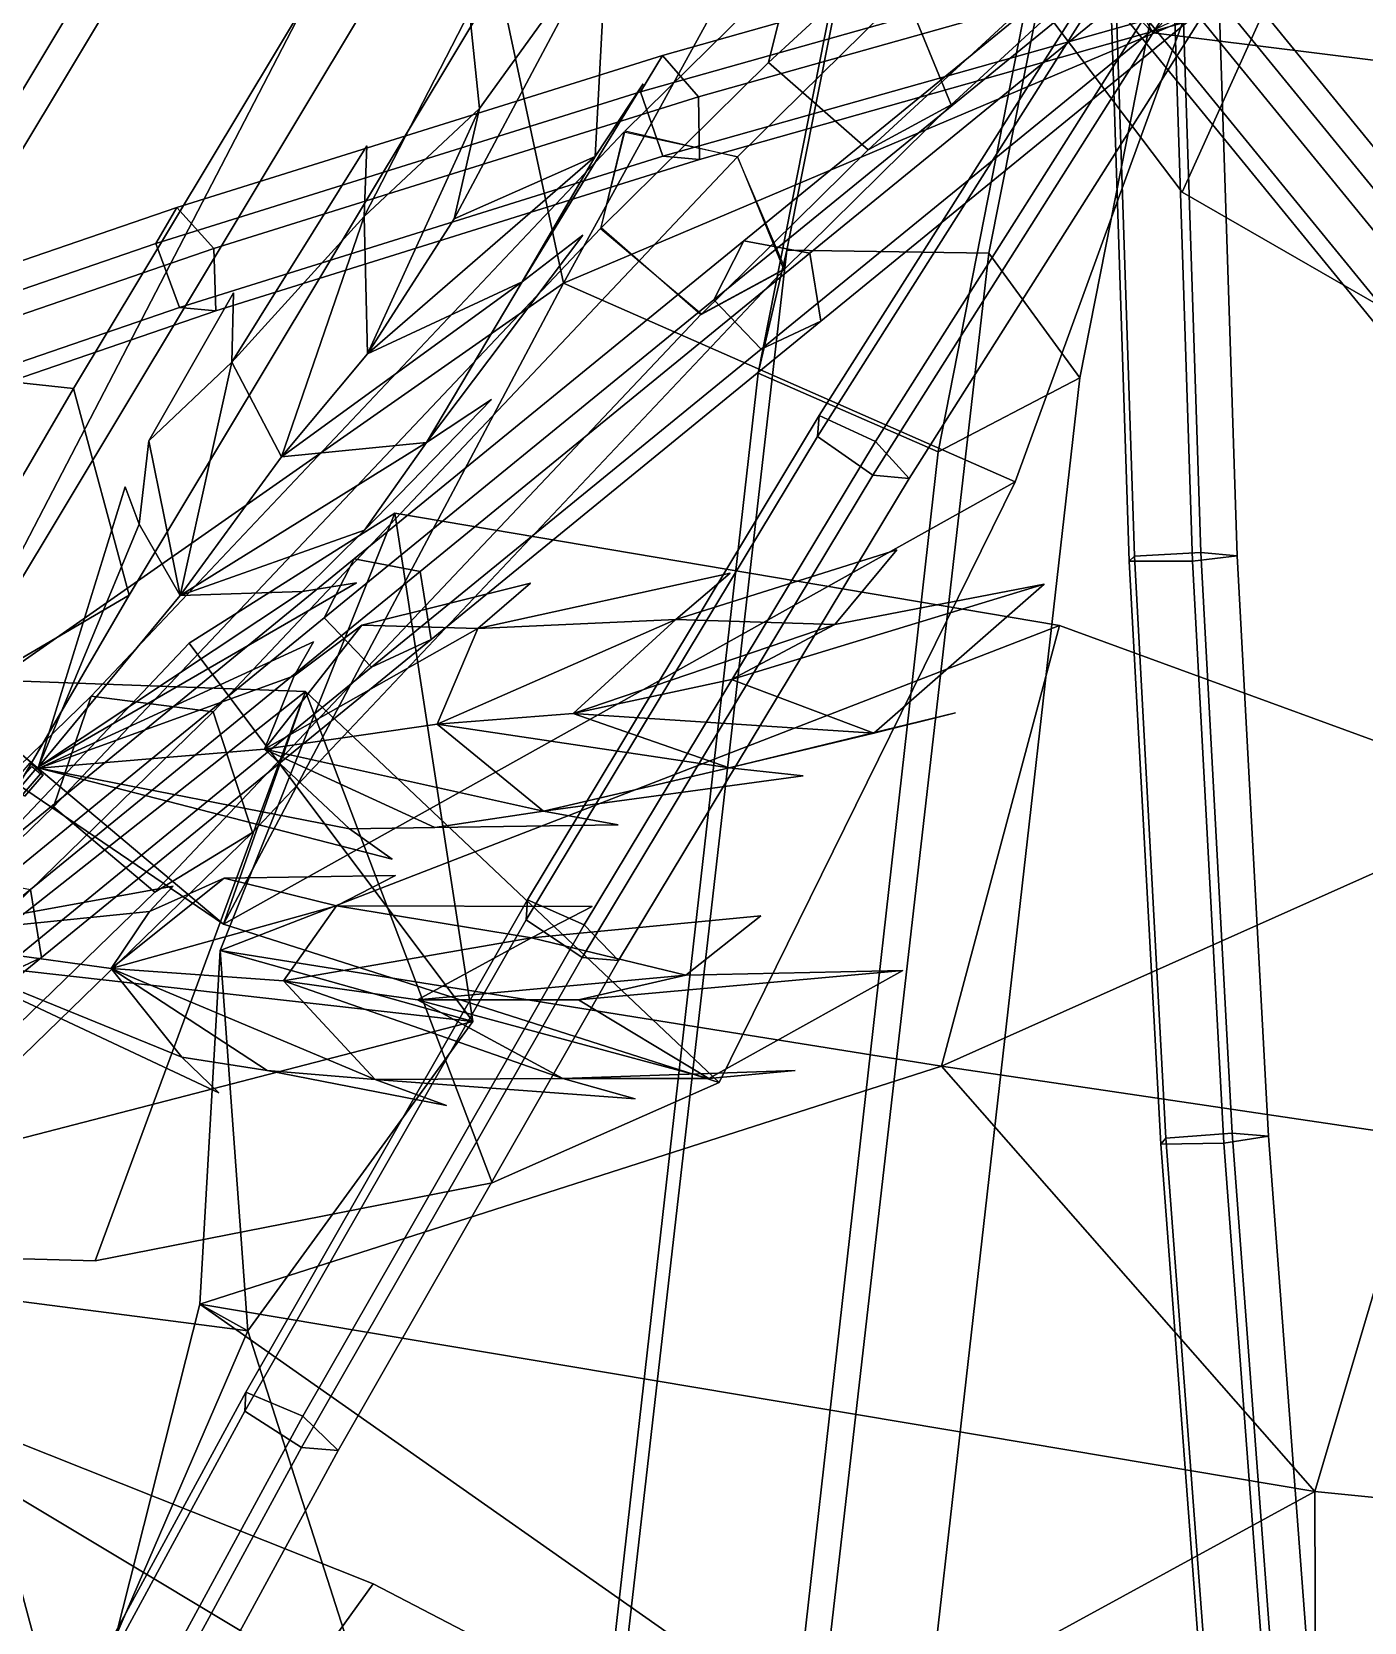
# Model space of a CAD drawing. Header units: metres. Extents: x -317 to 277, y -489 to 236.
# Drawn here: x -105.4 to -87.49, y -111.42 to -90.04 of the extents above; entities that cross this region are included whole.
import ezdxf

# ---------------------------------------------------------------- set-up
doc = ezdxf.new("R2010")
doc.units = ezdxf.units.M

msp = doc.modelspace()

# ---------------------------------------------------------------- linework, layer by layer
at = {"layer": 'Newplan_1Pdcel', "color": 3}
for points in [[(-90.669, -88.9954, 742.3472), (-97.2185, -90.8457, 738.4186), (-96.924, -90.3557, 737.697), (-90.3746, -88.5053, 741.6255)], [(-90.3746, -88.5053, 741.6255), (-96.924, -90.3557, 737.697), (-96.4377, -90.9129, 737.1486), (-89.8883, -89.06258, 741.0772)], [(-90.4082, -88.6202, 742.161), (-83.7707, -89.4482, 746.2854), (-84.01564, -90.3075, 746.507), (-90.6531, -89.4796, 742.3826)], [(-89.8723, -89.5467, 741.1126), (-83.2348, -90.3747, 745.237), (-83.2808, -89.4903, 745.4886), (-89.9184, -88.6623, 741.3643)], [(-90.7926, -89.09142, 742.2764), (-94.8388, -95.4757, 740.1265), (-94.8147, -95.1957, 739.2497), (-90.7684, -88.8114, 741.3996)], [(-90.7684, -88.8114, 741.3996), (-94.8147, -95.1957, 739.2497), (-94.0581, -95.5428, 738.8564), (-90.01185, -89.1586, 741.0063)], [(-90.08627, -88.8047, 742.3687), (-85.5201, -94.3972, 745.4717), (-86.2128, -95.00002, 745.4045), (-90.7789, -89.4075, 742.3015)], [(-89.5964, -88.8468, 741.572), (-85.03036, -94.4393, 744.6749), (-85.5201, -94.3972, 745.4717), (-90.08627, -88.8047, 742.3687)], [(-89.9981, -89.4747, 741.0315), (-85.432, -95.06719, 744.1345), (-85.03036, -94.4393, 744.6749), (-89.5964, -88.8468, 741.572)], [(-90.3674, -89.86, 742.2516), (-96.9169, -91.7103, 738.3231), (-97.2185, -90.8457, 738.4186), (-90.669, -88.9954, 742.3472)], [(-89.8883, -89.06258, 741.0772), (-96.4377, -90.9129, 737.1486), (-96.4271, -91.7525, 737.5263), (-89.8776, -89.9021, 741.4549)], [(-90.05114, -89.6141, 742.4331), (-94.09739, -95.9984, 740.2832), (-94.8388, -95.4757, 740.1265), (-90.7926, -89.09142, 742.2764)], [(-90.01185, -89.1586, 741.0063), (-94.0581, -95.5428, 738.8564), (-93.6075, -96.04059, 739.4865), (-89.5613, -89.6563, 741.6364)], [(-90.8351, -89.251, 742.2587), (-90.5775, -97.08418, 742.8314), (-90.6464, -97.1533, 741.9158), (-90.904, -89.3201, 741.3431)], [(-90.904, -89.3201, 741.3431), (-90.6464, -97.1533, 741.9158), (-89.7967, -97.1513, 741.5613), (-90.05437, -89.3181, 740.9886)], [(-89.9422, -89.2055, 742.4785), (-89.6846, -97.03875, 743.0511), (-90.5775, -97.08418, 742.8314), (-90.8351, -89.251, 742.2587)], [(-90.05437, -89.3181, 740.9886), (-89.7967, -97.1513, 741.5613), (-89.1948, -97.08089, 742.2544), (-89.4524, -89.2477, 741.6817)], [(-89.4524, -89.2477, 741.6817), (-89.1948, -97.08089, 742.2544), (-89.6846, -97.03875, 743.0511), (-89.9422, -89.2055, 742.4785)], [(-90.7789, -89.4075, 742.3015), (-86.2128, -95.00002, 745.4045), (-86.1586, -95.4117, 744.5828), (-90.7247, -89.8192, 741.4798)], [(-90.7247, -89.8192, 741.4798), (-86.1586, -95.4117, 744.5828), (-85.432, -95.06719, 744.1345), (-89.9981, -89.4747, 741.0315)], [(-90.6531, -89.4796, 742.3826), (-84.01564, -90.3075, 746.507), (-83.6863, -90.8769, 745.8628), (-90.3238, -90.04897, 741.7384)], [(-90.3238, -90.04897, 741.7384), (-83.6863, -90.8769, 745.8628), (-83.2348, -90.3747, 745.237), (-89.8723, -89.5467, 741.1126)], [(-89.5613, -89.6563, 741.6364), (-93.6075, -96.04059, 739.4865), (-94.09739, -95.9984, 740.2832), (-90.05114, -89.6141, 742.4331)], [(-89.8776, -89.9021, 741.4549), (-96.4271, -91.7525, 737.5263), (-96.9169, -91.7103, 738.3231), (-90.3674, -89.86, 742.2516)], [(-97.2185, -90.8457, 738.4186), (-103.7367, -92.8843, 734.5192), (-103.4533, -92.3975, 733.791), (-96.924, -90.3557, 737.697)], [(-96.924, -90.3557, 737.697), (-103.4533, -92.3975, 733.791), (-102.956, -92.9514, 733.2492), (-96.4377, -90.9129, 737.1486)], [(-96.9169, -91.7103, 738.3231), (-103.4172, -93.7435, 734.4343), (-103.7367, -92.8843, 734.5192), (-97.2185, -90.8457, 738.4186)], [(-96.4377, -90.9129, 737.1486), (-102.956, -92.9514, 733.2492), (-102.9274, -93.7857, 733.6376), (-96.4271, -91.7525, 737.5263)], [(-96.4271, -91.7525, 737.5263), (-102.9274, -93.7857, 733.6376), (-103.4172, -93.7435, 734.4343), (-96.9169, -91.7103, 738.3231)], [(-103.7367, -92.8843, 734.5192), (-110.2147, -95.1084, 730.6544), (-109.9422, -94.6252, 729.9196), (-103.4533, -92.3975, 733.791)], [(-103.4533, -92.3975, 733.791), (-109.9422, -94.6252, 729.9196), (-109.4339, -95.1756, 729.3843), (-102.956, -92.9514, 733.2492)], [(-103.4172, -93.7435, 734.4343), (-109.8774, -95.9618, 730.5801), (-110.2147, -95.1084, 730.6544), (-103.7367, -92.8843, 734.5192)], [(-102.956, -92.9514, 733.2492), (-109.4339, -95.1756, 729.3843), (-109.3876, -96.00402, 729.7834), (-102.9274, -93.7857, 733.6376)], [(-102.9274, -93.7857, 733.6376), (-109.3876, -96.00402, 729.7834), (-109.8774, -95.9618, 730.5801), (-103.4172, -93.7435, 734.4343)], [(-94.8388, -95.4757, 740.1265), (-98.756, -101.9751, 738.062), (-98.7385, -101.706, 737.1817), (-94.8147, -95.1957, 739.2497)], [(-94.8147, -95.1957, 739.2497), (-98.7385, -101.706, 737.1817), (-97.9752, -102.0423, 736.792), (-94.0581, -95.5428, 738.8564)], [(-94.09739, -95.9984, 740.2832), (-98.00362, -102.4802, 738.2245), (-98.756, -101.9751, 738.062), (-94.8388, -95.4757, 740.1265)], [(-94.0581, -95.5428, 738.8564), (-97.9752, -102.0423, 736.792), (-97.5137, -102.5224, 737.4278), (-93.6075, -96.04059, 739.4865)], [(-93.6075, -96.04059, 739.4865), (-97.5137, -102.5224, 737.4278), (-98.00362, -102.4802, 738.2245), (-94.09739, -95.9984, 740.2832)], [(-89.6846, -97.03875, 743.0511), (-89.2636, -104.8414, 743.7227), (-90.1555, -104.9083, 743.5046), (-90.5775, -97.08418, 742.8314)], [(-89.1948, -97.08089, 742.2544), (-88.7737, -104.8836, 742.926), (-89.2636, -104.8414, 743.7227), (-89.6846, -97.03875, 743.0511)], [(-90.5775, -97.08418, 742.8314), (-90.1555, -104.9083, 743.5046), (-90.2238, -104.9907, 742.5901), (-90.6464, -97.1533, 741.9158)], [(-90.6464, -97.1533, 741.9158), (-90.2238, -104.9907, 742.5901), (-89.3747, -104.9755, 742.2346), (-89.7967, -97.1513, 741.5613)], [(-89.7967, -97.1513, 741.5613), (-89.3747, -104.9755, 742.2346), (-88.7737, -104.8836, 742.926), (-89.1948, -97.08089, 742.2544)], [(-98.756, -101.9751, 738.062), (-102.5385, -108.5809, 736.0861), (-102.5275, -108.3228, 735.2023), (-98.7385, -101.706, 737.1817)], [(-98.7385, -101.706, 737.1817), (-102.5275, -108.3228, 735.2023), (-101.7577, -108.6481, 734.816), (-97.9752, -102.0423, 736.792)], [(-98.00362, -102.4802, 738.2245), (-101.7756, -109.068, 736.2542), (-102.5385, -108.5809, 736.0861), (-98.756, -101.9751, 738.062)], [(-97.9752, -102.0423, 736.792), (-101.7577, -108.6481, 734.816), (-101.2857, -109.1102, 735.4573), (-97.5137, -102.5224, 737.4278)], [(-97.5137, -102.5224, 737.4278), (-101.2857, -109.1102, 735.4573), (-101.7756, -109.068, 736.2542), (-98.00362, -102.4802, 738.2245)], [(-90.1555, -104.9083, 743.5046), (-89.5695, -112.7126, 744.2777), (-89.637, -112.8081, 743.3644), (-90.2238, -104.9907, 742.5901)], [(-90.2238, -104.9907, 742.5901), (-89.637, -112.8081, 743.3644), (-88.7887, -112.7798, 743.0077), (-89.3747, -104.9755, 742.2346)], [(-89.2636, -104.8414, 743.7227), (-88.6789, -112.6243, 744.4938), (-89.5695, -112.7126, 744.2777), (-90.1555, -104.9083, 743.5046)], [(-89.3747, -104.9755, 742.2346), (-88.7887, -112.7798, 743.0077), (-88.1891, -112.6665, 743.697), (-88.7737, -104.8836, 742.926)], [(-88.7737, -104.8836, 742.926), (-88.1891, -112.6665, 743.697), (-88.6789, -112.6243, 744.4938), (-89.2636, -104.8414, 743.7227)], [(-102.5385, -108.5809, 736.0861), (-106.1841, -115.2891, 734.1996), (-106.1794, -115.0422, 733.3127), (-102.5275, -108.3228, 735.2023)], [(-102.5275, -108.3228, 735.2023), (-106.1794, -115.0422, 733.3127), (-105.4033, -115.3562, 732.9296), (-101.7577, -108.6481, 734.816)], [(-101.7756, -109.068, 736.2542), (-105.411, -115.758, 734.373), (-106.1841, -115.2891, 734.1996), (-102.5385, -108.5809, 736.0861)], [(-101.7577, -108.6481, 734.816), (-105.4033, -115.3562, 732.9296), (-104.9211, -115.8001, 733.5762), (-101.2857, -109.1102, 735.4573)], [(-101.2857, -109.1102, 735.4573), (-104.9211, -115.8001, 733.5762), (-105.411, -115.758, 734.373), (-101.7756, -109.068, 736.2542)]]:
    msp.add_3dface(points, dxfattribs=at)
at = {"layer": 'Newplan_1Pdncle', "color": 3}
for points in [[(-95.8299, -92.846, 719.118), (-90.5894, -88.5688, 741.7017), (-90.9909, -89.3608, 741.9448), (-96.2314, -93.638, 719.3612)], [(-94.9416, -93.01417, 718.9437), (-89.7011, -88.7369, 741.5273), (-90.5894, -88.5688, 741.7017), (-95.8299, -92.846, 719.118)], [(-94.7942, -93.9282, 719.0827), (-89.5538, -89.651, 741.6663), (-89.7011, -88.7369, 741.5273), (-94.9416, -93.01417, 718.9437)], [(-96.2314, -93.638, 719.3612), (-90.9909, -89.3608, 741.9448), (-90.3546, -90.02585, 741.9231), (-95.595, -94.303, 719.3395)], [(-95.595, -94.303, 719.3395), (-90.3546, -90.02585, 741.9231), (-89.5538, -89.651, 741.6663), (-94.7942, -93.9282, 719.0827)], [(-101.0703, -97.1233, 696.5344), (-95.8299, -92.846, 719.118), (-96.2314, -93.638, 719.3612), (-101.4718, -97.9153, 696.7776)], [(-100.1821, -97.2914, 696.3601), (-94.9416, -93.01417, 718.9437), (-95.8299, -92.846, 719.118), (-101.0703, -97.1233, 696.5344)], [(-100.0347, -98.2054, 696.4991), (-94.7942, -93.9282, 719.0827), (-94.9416, -93.01417, 718.9437), (-100.1821, -97.2914, 696.3601)], [(-101.4718, -97.9153, 696.7776), (-96.2314, -93.638, 719.3612), (-95.595, -94.303, 719.3395), (-100.8355, -98.5803, 696.7559)], [(-100.8355, -98.5803, 696.7559), (-95.595, -94.303, 719.3395), (-94.7942, -93.9282, 719.0827), (-100.0347, -98.2054, 696.4991)], [(-106.3108, -101.4005, 673.9508), (-101.0703, -97.1233, 696.5344), (-101.4718, -97.9153, 696.7776), (-106.7123, -102.1926, 674.194)], [(-105.4225, -101.5686, 673.7765), (-100.1821, -97.2914, 696.3601), (-101.0703, -97.1233, 696.5344), (-106.3108, -101.4005, 673.9508)], [(-105.2752, -102.4827, 673.9155), (-100.0347, -98.2054, 696.4991), (-100.1821, -97.2914, 696.3601), (-105.4225, -101.5686, 673.7765)], [(-106.7123, -102.1926, 674.194), (-101.4718, -97.9153, 696.7776), (-100.8355, -98.5803, 696.7559), (-106.0759, -102.8575, 674.1722)], [(-106.0759, -102.8575, 674.1722), (-100.8355, -98.5803, 696.7559), (-100.0347, -98.2054, 696.4991), (-105.2752, -102.4827, 673.9155)], [(-110.5156, -106.7599, 651.3318), (-105.2752, -102.4827, 673.9155), (-105.4225, -101.5686, 673.7765), (-110.6629, -105.8459, 651.1929)], [(-111.3163, -107.1348, 651.5886), (-106.0759, -102.8575, 674.1722), (-105.2752, -102.4827, 673.9155), (-110.5156, -106.7599, 651.3318)]]:
    msp.add_3dface(points, dxfattribs=at)
at = {"layer": 'Newplan_Intrnd', "color": 3}
for points in [[(-101.3977, -83.9401, 568.0156), (-107.7546, -94.5191, 603.8044), (-108.8343, -97.1024, 602.849), (-102.4652, -86.5035, 566.995)], [(-98.494, -84.2636, 568.4807), (-104.8435, -94.8302, 604.2296), (-107.7546, -94.5191, 603.8044), (-101.3977, -83.9401, 568.0156)], [(-97.7399, -87.0299, 567.752), (-104.0968, -97.6088, 603.5408), (-104.8435, -94.8302, 604.2296), (-98.494, -84.2636, 568.4807)], [(-102.4652, -86.5035, 566.995), (-108.8343, -97.1024, 602.849), (-106.5395, -99.04082, 602.6837), (-100.1705, -88.4419, 566.8296)], [(-100.1705, -88.4419, 566.8296), (-106.5395, -99.04082, 602.6837), (-104.0968, -97.6088, 603.5408), (-97.7399, -87.0299, 567.752)], [(-104.8435, -94.8302, 604.2296), (-110.6114, -104.7331, 640.2658), (-113.5294, -104.4335, 639.881), (-107.7546, -94.5191, 603.8044)], [(-104.0968, -97.6088, 603.5408), (-109.8716, -107.5232, 639.6175), (-110.6114, -104.7331, 640.2658), (-104.8435, -94.8302, 604.2296)], [(-106.5395, -99.04082, 602.6837), (-112.3254, -108.9739, 638.826), (-109.8716, -107.5232, 639.6175), (-104.0968, -97.6088, 603.5408)]]:
    msp.add_3dface(points, dxfattribs=at)
at = {"layer": 'Newplan_Leaf', "color": 3}
for points in [[(-99.3847, -91.06738, 658.3898), (-97.6675, -88.6867, 657.3926), (-99.7267, -92.5521, 656.9603)], [(-99.3847, -91.06738, 658.3898), (-99.7267, -92.5521, 656.9603), (-97.6675, -88.6867, 657.3926)], [(-99.7267, -92.5521, 656.9603), (-97.6675, -88.6867, 657.3926), (-97.8279, -91.7112, 656.7312)], [(-99.7267, -92.5521, 656.9603), (-97.8279, -91.7112, 656.7312), (-97.6675, -88.6867, 657.3926)], [(-100.9335, -92.5206, 658.1129), (-99.5174, -89.7688, 658.6036), (-99.3847, -91.06738, 658.3898)], [(-100.9335, -92.5206, 658.1129), (-99.3847, -91.06738, 658.3898), (-99.5174, -89.7688, 658.6036)], [(-97.8279, -91.7112, 656.7312), (-97.1821, -90.7346, 656.1158), (-98.8105, -93.3985, 655.8512)], [(-97.8279, -91.7112, 656.7312), (-98.8105, -93.3985, 655.8512), (-97.1821, -90.7346, 656.1158)], [(-100.9335, -92.5206, 658.1129), (-99.3847, -91.06738, 658.3898), (-100.8911, -94.3679, 656.5722)], [(-100.9335, -92.5206, 658.1129), (-100.8911, -94.3679, 656.5722), (-99.3847, -91.06738, 658.3898)], [(-99.3847, -91.06738, 658.3898), (-99.7267, -92.5521, 656.9603), (-100.8911, -94.3679, 656.5722)], [(-99.3847, -91.06738, 658.3898), (-100.8911, -94.3679, 656.5722), (-99.7267, -92.5521, 656.9603)], [(-102.7155, -94.477, 657.7358), (-100.8974, -91.5712, 658.6207), (-100.9335, -92.5206, 658.1129)], [(-102.7155, -94.477, 657.7358), (-100.9335, -92.5206, 658.1129), (-100.8974, -91.5712, 658.6207)], [(-100.8911, -94.3679, 656.5722), (-97.8279, -91.7112, 656.7312), (-98.8105, -93.3985, 655.8512)], [(-100.8911, -94.3679, 656.5722), (-98.8105, -93.3985, 655.8512), (-97.8279, -91.7112, 656.7312)], [(-100.8911, -94.3679, 656.5722), (-99.7267, -92.5521, 656.9603), (-97.8279, -91.7112, 656.7312)], [(-100.8911, -94.3679, 656.5722), (-97.8279, -91.7112, 656.7312), (-99.7267, -92.5521, 656.9603)], [(-102.7155, -94.477, 657.7358), (-100.9335, -92.5206, 658.1129), (-102.0449, -95.7498, 656.0256)], [(-102.7155, -94.477, 657.7358), (-102.0449, -95.7498, 656.0256), (-100.9335, -92.5206, 658.1129)], [(-100.9335, -92.5206, 658.1129), (-100.8911, -94.3679, 656.5722), (-102.0449, -95.7498, 656.0256)], [(-100.9335, -92.5206, 658.1129), (-102.0449, -95.7498, 656.0256), (-100.8911, -94.3679, 656.5722)], [(-98.8105, -93.3985, 655.8512), (-97.996, -92.771, 655.5297), (-100.0972, -95.5598, 654.9464)], [(-98.8105, -93.3985, 655.8512), (-100.0972, -95.5598, 654.9464), (-97.996, -92.771, 655.5297)], [(-102.0449, -95.7498, 656.0256), (-98.8105, -93.3985, 655.8512), (-100.0972, -95.5598, 654.9464)], [(-102.0449, -95.7498, 656.0256), (-100.0972, -95.5598, 654.9464), (-98.8105, -93.3985, 655.8512)], [(-102.0449, -95.7498, 656.0256), (-100.8911, -94.3679, 656.5722), (-98.8105, -93.3985, 655.8512)], [(-102.0449, -95.7498, 656.0256), (-98.8105, -93.3985, 655.8512), (-100.8911, -94.3679, 656.5722)], [(-103.8316, -95.5348, 657.4051), (-102.6923, -93.5474, 658.3157), (-102.7155, -94.477, 657.7358)], [(-103.8316, -95.5348, 657.4051), (-102.7155, -94.477, 657.7358), (-102.6923, -93.5474, 658.3157)], [(-103.8316, -95.5348, 657.4051), (-102.7155, -94.477, 657.7358), (-103.4112, -97.6161, 655.4677)], [(-103.8316, -95.5348, 657.4051), (-103.4112, -97.6161, 655.4677), (-102.7155, -94.477, 657.7358)], [(-102.7155, -94.477, 657.7358), (-102.0449, -95.7498, 656.0256), (-103.4112, -97.6161, 655.4677)], [(-102.7155, -94.477, 657.7358), (-103.4112, -97.6161, 655.4677), (-102.0449, -95.7498, 656.0256)], [(-100.0972, -95.5598, 654.9464), (-99.2248, -94.9814, 654.6216), (-100.9303, -96.7347, 654.3141)], [(-100.0972, -95.5598, 654.9464), (-100.9303, -96.7347, 654.3141), (-99.2248, -94.9814, 654.6216)], [(-103.9589, -96.6541, 656.9542), (-103.8316, -95.5348, 657.4051), (-103.4112, -97.6161, 655.4677)], [(-103.9589, -96.6541, 656.9542), (-103.4112, -97.6161, 655.4677), (-103.8316, -95.5348, 657.4051)], [(-103.4112, -97.6161, 655.4677), (-100.0972, -95.5598, 654.9464), (-100.9303, -96.7347, 654.3141)], [(-103.4112, -97.6161, 655.4677), (-100.9303, -96.7347, 654.3141), (-100.0972, -95.5598, 654.9464)], [(-103.4112, -97.6161, 655.4677), (-102.0449, -95.7498, 656.0256), (-100.0972, -95.5598, 654.9464)], [(-103.4112, -97.6161, 655.4677), (-100.0972, -95.5598, 654.9464), (-102.0449, -95.7498, 656.0256)], [(-105.3154, -99.9178, 654.5737), (-104.15, -96.1559, 657.5771), (-103.9589, -96.6541, 656.9542)], [(-105.3154, -99.9178, 654.5737), (-103.9589, -96.6541, 656.9542), (-104.15, -96.1559, 657.5771)], [(-103.9589, -96.6541, 656.9542), (-103.4112, -97.6161, 655.4677), (-105.3154, -99.9178, 654.5737)], [(-103.9589, -96.6541, 656.9542), (-105.3154, -99.9178, 654.5737), (-103.4112, -97.6161, 655.4677)], [(-103.4112, -97.6161, 655.4677), (-100.9303, -96.7347, 654.3141), (-101.7652, -97.5613, 654.6171)], [(-103.4112, -97.6161, 655.4677), (-101.7652, -97.5613, 654.6171), (-100.9303, -96.7347, 654.3141)], [(-96.7452, -97.9389, 657.6065), (-93.773, -97.00175, 657.9321), (-94.6077, -98.00648, 657.7243)], [(-96.7452, -97.9389, 657.6065), (-94.6077, -98.00648, 657.7243), (-93.773, -97.00175, 657.9321)], [(-101.7652, -97.5613, 654.6171), (-101.0364, -97.4436, 654.2599), (-105.3154, -99.9178, 654.5737)], [(-101.7652, -97.5613, 654.6171), (-105.3154, -99.9178, 654.5737), (-101.0364, -97.4436, 654.2599)], [(-100.9661, -98.01186, 657.2012), (-98.6964, -97.4467, 657.9798), (-99.4087, -98.06013, 657.4165)], [(-100.9661, -98.01186, 657.2012), (-99.4087, -98.06013, 657.4165), (-98.6964, -97.4467, 657.9798)], [(-99.4087, -98.06013, 657.4165), (-96.01514, -97.3165, 658.0965), (-96.7452, -97.9389, 657.6065)], [(-99.4087, -98.06013, 657.4165), (-96.7452, -97.9389, 657.6065), (-96.01514, -97.3165, 658.0965)], [(-94.6077, -98.00648, 657.7243), (-91.792, -97.4642, 656.546), (-95.9978, -98.7454, 656.3508)], [(-94.6077, -98.00648, 657.7243), (-95.9978, -98.7454, 656.3508), (-91.792, -97.4642, 656.546)], [(-95.9978, -98.7454, 656.3508), (-91.792, -97.4642, 656.546), (-94.08027, -99.4665, 655.9413)], [(-95.9978, -98.7454, 656.3508), (-94.08027, -99.4665, 655.9413), (-91.792, -97.4642, 656.546)], [(-105.3154, -99.9178, 654.5737), (-103.4112, -97.6161, 655.4677), (-101.7652, -97.5613, 654.6171)], [(-105.3154, -99.9178, 654.5737), (-101.7652, -97.5613, 654.6171), (-103.4112, -97.6161, 655.4677)], [(-100.9661, -98.01186, 657.2012), (-99.4087, -98.06013, 657.4165), (-102.2735, -99.6821, 655.2613)], [(-100.9661, -98.01186, 657.2012), (-102.2735, -99.6821, 655.2613), (-99.4087, -98.06013, 657.4165)], [(-101.8761, -98.6941, 656.7783), (-100.9661, -98.01186, 657.2012), (-102.2735, -99.6821, 655.2613)], [(-101.8761, -98.6941, 656.7783), (-102.2735, -99.6821, 655.2613), (-100.9661, -98.01186, 657.2012)], [(-99.4087, -98.06013, 657.4165), (-99.9541, -99.3432, 655.6699), (-102.2735, -99.6821, 655.2613)], [(-99.4087, -98.06013, 657.4165), (-102.2735, -99.6821, 655.2613), (-99.9541, -99.3432, 655.6699)], [(-99.4087, -98.06013, 657.4165), (-96.7452, -97.9389, 657.6065), (-99.9541, -99.3432, 655.6699)], [(-99.4087, -98.06013, 657.4165), (-99.9541, -99.3432, 655.6699), (-96.7452, -97.9389, 657.6065)], [(-96.7452, -97.9389, 657.6065), (-98.1265, -99.1991, 656.0926), (-99.9541, -99.3432, 655.6699)], [(-96.7452, -97.9389, 657.6065), (-99.9541, -99.3432, 655.6699), (-98.1265, -99.1991, 656.0926)], [(-96.7452, -97.9389, 657.6065), (-94.6077, -98.00648, 657.7243), (-98.1265, -99.1991, 656.0926)], [(-96.7452, -97.9389, 657.6065), (-98.1265, -99.1991, 656.0926), (-94.6077, -98.00648, 657.7243)], [(-94.6077, -98.00648, 657.7243), (-95.9978, -98.7454, 656.3508), (-98.1265, -99.1991, 656.0926)], [(-94.6077, -98.00648, 657.7243), (-98.1265, -99.1991, 656.0926), (-95.9978, -98.7454, 656.3508)], [(-105.304, -99.9354, 654.5721), (-101.6155, -98.2394, 657.4092), (-101.8761, -98.6941, 656.7783)], [(-105.304, -99.9354, 654.5721), (-101.8761, -98.6941, 656.7783), (-101.6155, -98.2394, 657.4092)], [(-101.8761, -98.6941, 656.7783), (-102.2735, -99.6821, 655.2613), (-105.304, -99.9354, 654.5721)], [(-101.8761, -98.6941, 656.7783), (-105.304, -99.9354, 654.5721), (-102.2735, -99.6821, 655.2613)], [(-98.1265, -99.1991, 656.0926), (-95.9978, -98.7454, 656.3508), (-94.08027, -99.4665, 655.9413)], [(-98.1265, -99.1991, 656.0926), (-94.08027, -99.4665, 655.9413), (-95.9978, -98.7454, 656.3508)], [(-99.9541, -99.3432, 655.6699), (-98.1265, -99.1991, 656.0926), (-96.02595, -99.9299, 655.1752)], [(-99.9541, -99.3432, 655.6699), (-96.02595, -99.9299, 655.1752), (-98.1265, -99.1991, 656.0926)], [(-98.1265, -99.1991, 656.0926), (-94.08027, -99.4665, 655.9413), (-96.02595, -99.9299, 655.1752)], [(-98.1265, -99.1991, 656.0926), (-96.02595, -99.9299, 655.1752), (-94.08027, -99.4665, 655.9413)], [(-94.08027, -99.4665, 655.9413), (-92.9818, -99.1918, 655.2577), (-96.02595, -99.9299, 655.1752)], [(-94.08027, -99.4665, 655.9413), (-96.02595, -99.9299, 655.1752), (-92.9818, -99.1918, 655.2577)], [(-102.2735, -99.6821, 655.2613), (-99.9541, -99.3432, 655.6699), (-98.5216, -100.5157, 654.4178)], [(-102.2735, -99.6821, 655.2613), (-98.5216, -100.5157, 654.4178), (-99.9541, -99.3432, 655.6699)], [(-99.9541, -99.3432, 655.6699), (-96.02595, -99.9299, 655.1752), (-98.5216, -100.5157, 654.4178)], [(-99.9541, -99.3432, 655.6699), (-98.5216, -100.5157, 654.4178), (-96.02595, -99.9299, 655.1752)], [(-105.304, -99.9354, 654.5721), (-102.2735, -99.6821, 655.2613), (-101.1328, -100.7515, 654.2659)], [(-105.304, -99.9354, 654.5721), (-101.1328, -100.7515, 654.2659), (-102.2735, -99.6821, 655.2613)], [(-102.2735, -99.6821, 655.2613), (-98.5216, -100.5157, 654.4178), (-99.983, -100.7329, 653.8784)], [(-102.2735, -99.6821, 655.2613), (-99.983, -100.7329, 653.8784), (-98.5216, -100.5157, 654.4178)], [(-102.2735, -99.6821, 655.2613), (-99.983, -100.7329, 653.8784), (-101.1328, -100.7515, 654.2659)], [(-102.2735, -99.6821, 655.2613), (-101.1328, -100.7515, 654.2659), (-99.983, -100.7329, 653.8784)], [(-101.1328, -100.7515, 654.2659), (-100.5605, -101.1596, 653.8432), (-105.304, -99.9354, 654.5721)], [(-101.1328, -100.7515, 654.2659), (-105.304, -99.9354, 654.5721), (-100.5605, -101.1596, 653.8432)], [(-96.02595, -99.9299, 655.1752), (-95.03209, -100.0375, 654.7737), (-98.5216, -100.5157, 654.4178)], [(-96.02595, -99.9299, 655.1752), (-98.5216, -100.5157, 654.4178), (-95.03209, -100.0375, 654.7737)], [(-98.5216, -100.5157, 654.4178), (-97.5216, -100.6987, 654.0086), (-99.983, -100.7329, 653.8784)], [(-98.5216, -100.5157, 654.4178), (-99.983, -100.7329, 653.8784), (-97.5216, -100.6987, 654.0086)], [(-107.3258, -102.2175, 654.1957), (-103.5053, -101.5235, 657.2702), (-103.8218, -101.8651, 656.5951)], [(-107.3258, -102.2175, 654.1957), (-103.8218, -101.8651, 656.5951), (-103.5053, -101.5235, 657.2702)], [(-102.8153, -101.414, 657.1008), (-101.3088, -101.7888, 657.3537), (-104.338, -102.6294, 654.9873)], [(-102.8153, -101.414, 657.1008), (-104.338, -102.6294, 654.9873), (-101.3088, -101.7888, 657.3537)], [(-103.8218, -101.8651, 656.5951), (-102.8153, -101.414, 657.1008), (-104.338, -102.6294, 654.9873)], [(-103.8218, -101.8651, 656.5951), (-104.338, -102.6294, 654.9873), (-102.8153, -101.414, 657.1008)], [(-102.8153, -101.414, 657.1008), (-100.5155, -101.3768, 657.9877), (-101.3088, -101.7888, 657.3537)], [(-102.8153, -101.414, 657.1008), (-101.3088, -101.7888, 657.3537), (-100.5155, -101.3768, 657.9877)], [(-103.8218, -101.8651, 656.5951), (-104.338, -102.6294, 654.9873), (-107.3258, -102.2175, 654.1957)], [(-103.8218, -101.8651, 656.5951), (-107.3258, -102.2175, 654.1957), (-104.338, -102.6294, 654.9873)], [(-101.3088, -101.7888, 657.3537), (-102.0176, -102.7934, 655.4875), (-104.338, -102.6294, 654.9873)], [(-101.3088, -101.7888, 657.3537), (-104.338, -102.6294, 654.9873), (-102.0176, -102.7934, 655.4875)], [(-101.3088, -101.7888, 657.3537), (-98.6843, -102.2166, 657.6266), (-102.0176, -102.7934, 655.4875)], [(-101.3088, -101.7888, 657.3537), (-102.0176, -102.7934, 655.4875), (-98.6843, -102.2166, 657.6266)], [(-101.3088, -101.7888, 657.3537), (-97.8686, -101.7935, 658.1889), (-98.6843, -102.2166, 657.6266)], [(-101.3088, -101.7888, 657.3537), (-98.6843, -102.2166, 657.6266), (-97.8686, -101.7935, 658.1889)], [(-98.6843, -102.2166, 657.6266), (-95.6033, -101.9198, 658.1143), (-96.609, -102.718, 657.7967)], [(-98.6843, -102.2166, 657.6266), (-96.609, -102.718, 657.7967), (-95.6033, -101.9198, 658.1143)], [(-103.3865, -103.8214, 653.9341), (-102.8874, -104.3001, 653.4933), (-107.3258, -102.2175, 654.1957)], [(-103.3865, -103.8214, 653.9341), (-107.3258, -102.2175, 654.1957), (-102.8874, -104.3001, 653.4933)], [(-107.3258, -102.2175, 654.1957), (-104.338, -102.6294, 654.9873), (-103.3865, -103.8214, 653.9341)], [(-107.3258, -102.2175, 654.1957), (-103.3865, -103.8214, 653.9341), (-104.338, -102.6294, 654.9873)], [(-98.6843, -102.2166, 657.6266), (-100.2178, -103.0508, 655.9711), (-102.0176, -102.7934, 655.4875)], [(-98.6843, -102.2166, 657.6266), (-102.0176, -102.7934, 655.4875), (-100.2178, -103.0508, 655.9711)], [(-98.6843, -102.2166, 657.6266), (-96.609, -102.718, 657.7967), (-100.2178, -103.0508, 655.9711)], [(-98.6843, -102.2166, 657.6266), (-100.2178, -103.0508, 655.9711), (-96.609, -102.718, 657.7967)], [(-104.338, -102.6294, 654.9873), (-100.7892, -104.1237, 654.1777), (-102.2395, -104.0013, 653.5814)], [(-104.338, -102.6294, 654.9873), (-102.2395, -104.0013, 653.5814), (-100.7892, -104.1237, 654.1777)], [(-104.338, -102.6294, 654.9873), (-102.0176, -102.7934, 655.4875), (-100.7892, -104.1237, 654.1777)], [(-104.338, -102.6294, 654.9873), (-100.7892, -104.1237, 654.1777), (-102.0176, -102.7934, 655.4875)], [(-104.338, -102.6294, 654.9873), (-102.2395, -104.0013, 653.5814), (-103.3865, -103.8214, 653.9341)], [(-104.338, -102.6294, 654.9873), (-103.3865, -103.8214, 653.9341), (-102.2395, -104.0013, 653.5814)], [(-102.0176, -102.7934, 655.4875), (-98.263, -104.1097, 655.0515), (-100.7892, -104.1237, 654.1777)], [(-102.0176, -102.7934, 655.4875), (-100.7892, -104.1237, 654.1777), (-98.263, -104.1097, 655.0515)], [(-102.0176, -102.7934, 655.4875), (-100.2178, -103.0508, 655.9711), (-98.263, -104.1097, 655.0515)], [(-102.0176, -102.7934, 655.4875), (-98.263, -104.1097, 655.0515), (-100.2178, -103.0508, 655.9711)], [(-96.609, -102.718, 657.7967), (-98.05504, -103.0526, 656.3263), (-100.2178, -103.0508, 655.9711)], [(-96.609, -102.718, 657.7967), (-100.2178, -103.0508, 655.9711), (-98.05504, -103.0526, 656.3263)], [(-96.609, -102.718, 657.7967), (-93.6923, -102.6553, 656.7479), (-98.05504, -103.0526, 656.3263)], [(-96.609, -102.718, 657.7967), (-98.05504, -103.0526, 656.3263), (-93.6923, -102.6553, 656.7479)], [(-98.05504, -103.0526, 656.3263), (-93.6923, -102.6553, 656.7479), (-96.3, -104.1063, 655.9082)], [(-98.05504, -103.0526, 656.3263), (-96.3, -104.1063, 655.9082), (-93.6923, -102.6553, 656.7479)], [(-100.2178, -103.0508, 655.9711), (-96.3, -104.1063, 655.9082), (-98.263, -104.1097, 655.0515)], [(-100.2178, -103.0508, 655.9711), (-98.263, -104.1097, 655.0515), (-96.3, -104.1063, 655.9082)], [(-100.2178, -103.0508, 655.9711), (-98.05504, -103.0526, 656.3263), (-96.3, -104.1063, 655.9082)], [(-100.2178, -103.0508, 655.9711), (-96.3, -104.1063, 655.9082), (-98.05504, -103.0526, 656.3263)], [(-100.7892, -104.1237, 654.1777), (-99.8274, -104.4689, 653.7816), (-102.2395, -104.0013, 653.5814)], [(-100.7892, -104.1237, 654.1777), (-102.2395, -104.0013, 653.5814), (-99.8274, -104.4689, 653.7816)], [(-98.263, -104.1097, 655.0515), (-97.2929, -104.3807, 654.6696), (-100.7892, -104.1237, 654.1777)], [(-98.263, -104.1097, 655.0515), (-100.7892, -104.1237, 654.1777), (-97.2929, -104.3807, 654.6696)], [(-96.3, -104.1063, 655.9082), (-95.1399, -104.0022, 655.2816), (-98.263, -104.1097, 655.0515)], [(-96.3, -104.1063, 655.9082), (-98.263, -104.1097, 655.0515), (-95.1399, -104.0022, 655.2816)]]:
    msp.add_3dface(points, dxfattribs=at)
at = {"layer": 'Newplan_Mrstm', "color": 3}
for points in [[(-98.2548, -93.4165, 652.233), (-99.837, -86.01384, 651.0704), (-106.7595, -99.3633, 653.814)], [(-98.2548, -93.4165, 652.233), (-106.7595, -99.3633, 653.814), (-99.837, -86.01384, 651.0704)], [(-106.7595, -99.3633, 653.814), (-99.837, -86.01384, 651.0704), (-106.3451, -88.8746, 653.9191)], [(-106.7595, -99.3633, 653.814), (-106.3451, -88.8746, 653.9191), (-99.837, -86.01384, 651.0704)], [(-98.2548, -93.4165, 652.233), (-95.1263, -87.7242, 651.9112), (-99.837, -86.01384, 651.0704)], [(-98.2548, -93.4165, 652.233), (-99.837, -86.01384, 651.0704), (-95.1263, -87.7242, 651.9112)], [(-92.9134, -88.2535, 491.593), (-89.9375, -92.1902, 492.4644), (-87.692, -87.2173, 493.6273)], [(-92.9134, -88.2535, 491.593), (-87.692, -87.2173, 493.6273), (-89.9375, -92.1902, 492.4644)], [(-89.9375, -92.1902, 492.4644), (-86.5265, -94.1547, 493.9423), (-87.692, -87.2173, 493.6273)], [(-89.9375, -92.1902, 492.4644), (-87.692, -87.2173, 493.6273), (-86.5265, -94.1547, 493.9423)], [(-87.692, -87.2173, 493.6273), (-86.5265, -94.1547, 493.9423), (-82.7337, -89.4894, 494.3502)], [(-87.692, -87.2173, 493.6273), (-82.7337, -89.4894, 494.3502), (-86.5265, -94.1547, 493.9423)], [(-89.9235, -89.8882, 651.0607), (-95.1263, -87.7242, 651.9112), (-98.2548, -93.4165, 652.233)], [(-89.9235, -89.8882, 651.0607), (-98.2548, -93.4165, 652.233), (-95.1263, -87.7242, 651.9112)], [(-92.1808, -96.08517, 650.5935), (-89.9235, -89.8882, 651.0607), (-98.2548, -93.4165, 652.233)], [(-92.1808, -96.08517, 650.5935), (-98.2548, -93.4165, 652.233), (-89.9235, -89.8882, 651.0607)], [(-102.8276, -102.0354, 653.5082), (-98.2548, -93.4165, 652.233), (-106.7595, -99.3633, 653.814)], [(-102.8276, -102.0354, 653.5082), (-106.7595, -99.3633, 653.814), (-98.2548, -93.4165, 652.233)], [(-102.8276, -102.0354, 653.5082), (-92.1808, -96.08517, 650.5935), (-98.2548, -93.4165, 652.233)], [(-102.8276, -102.0354, 653.5082), (-98.2548, -93.4165, 652.233), (-92.1808, -96.08517, 650.5935)], [(-96.1628, -104.1639, 651.1387), (-92.1808, -96.08517, 650.5935), (-102.8276, -102.0354, 653.5082)], [(-96.1628, -104.1639, 651.1387), (-102.8276, -102.0354, 653.5082), (-92.1808, -96.08517, 650.5935)], [(-99.4744, -103.3427, 651.3702), (-100.5246, -96.5076, 652.1374), (-103.286, -98.255, 650.5732)], [(-99.4744, -103.3427, 651.3702), (-103.286, -98.255, 650.5732), (-100.5246, -96.5076, 652.1374)], [(-102.8719, -102.3879, 654.2544), (-91.5849, -98.01681, 652.4135), (-100.5246, -96.5076, 652.1374)], [(-102.8719, -102.3879, 654.2544), (-100.5246, -96.5076, 652.1374), (-91.5849, -98.01681, 652.4135)], [(-102.8719, -102.3879, 654.2544), (-100.5246, -96.5076, 652.1374), (-99.4744, -103.3427, 651.3702)], [(-102.8719, -102.3879, 654.2544), (-99.4744, -103.3427, 651.3702), (-100.5246, -96.5076, 652.1374)], [(-93.1708, -103.9437, 653.7161), (-91.5849, -98.01681, 652.4135), (-102.8719, -102.3879, 654.2544)], [(-93.1708, -103.9437, 653.7161), (-102.8719, -102.3879, 654.2544), (-91.5849, -98.01681, 652.4135)], [(-93.1708, -103.9437, 653.7161), (-85.1643, -100.3662, 653.5273), (-91.5849, -98.01681, 652.4135)], [(-93.1708, -103.9437, 653.7161), (-91.5849, -98.01681, 652.4135), (-85.1643, -100.3662, 653.5273)], [(-99.4744, -103.3427, 651.3702), (-103.286, -98.255, 650.5732), (-107.2727, -102.4641, 650.6249)], [(-99.4744, -103.3427, 651.3702), (-107.2727, -102.4641, 650.6249), (-103.286, -98.255, 650.5732)], [(-111.1966, -106.3772, 651.4174), (-101.7229, -98.9073, 650.3828), (-106.7687, -98.7212, 652.0407)], [(-111.1966, -106.3772, 651.4174), (-106.7687, -98.7212, 652.0407), (-101.7229, -98.9073, 650.3828)], [(-101.7229, -98.9073, 650.3828), (-102.8276, -102.0354, 653.5082), (-106.7687, -98.7212, 652.0407)], [(-101.7229, -98.9073, 650.3828), (-106.7687, -98.7212, 652.0407), (-102.8276, -102.0354, 653.5082)], [(-102.8276, -102.0354, 653.5082), (-106.7595, -99.3633, 653.814), (-106.7687, -98.7212, 652.0407)], [(-102.8276, -102.0354, 653.5082), (-106.7687, -98.7212, 652.0407), (-106.7595, -99.3633, 653.814)], [(-111.1966, -106.3772, 651.4174), (-104.5519, -106.5581, 650.034), (-101.7229, -98.9073, 650.3828)], [(-111.1966, -106.3772, 651.4174), (-101.7229, -98.9073, 650.3828), (-104.5519, -106.5581, 650.034)], [(-104.5519, -106.5581, 650.034), (-99.2128, -105.5102, 649.6238), (-101.7229, -98.9073, 650.3828)], [(-104.5519, -106.5581, 650.034), (-101.7229, -98.9073, 650.3828), (-99.2128, -105.5102, 649.6238)], [(-101.7229, -98.9073, 650.3828), (-96.1628, -104.1639, 651.1387), (-102.8276, -102.0354, 653.5082)], [(-101.7229, -98.9073, 650.3828), (-102.8276, -102.0354, 653.5082), (-96.1628, -104.1639, 651.1387)], [(-99.2128, -105.5102, 649.6238), (-96.1628, -104.1639, 651.1387), (-101.7229, -98.9073, 650.3828)], [(-99.2128, -105.5102, 649.6238), (-101.7229, -98.9073, 650.3828), (-96.1628, -104.1639, 651.1387)], [(-93.1708, -103.9437, 653.7161), (-86.7397, -104.895, 653.8862), (-85.1643, -100.3662, 653.5273)], [(-93.1708, -103.9437, 653.7161), (-85.1643, -100.3662, 653.5273), (-86.7397, -104.895, 653.8862)], [(-102.4979, -107.5019, 652.7127), (-103.143, -107.14, 654.4476), (-102.8719, -102.3879, 654.2544)], [(-102.4979, -107.5019, 652.7127), (-102.8719, -102.3879, 654.2544), (-103.143, -107.14, 654.4476)], [(-103.143, -107.14, 654.4476), (-93.1708, -103.9437, 653.7161), (-102.8719, -102.3879, 654.2544)], [(-103.143, -107.14, 654.4476), (-102.8719, -102.3879, 654.2544), (-93.1708, -103.9437, 653.7161)], [(-102.4979, -107.5019, 652.7127), (-102.8719, -102.3879, 654.2544), (-99.4744, -103.3427, 651.3702)], [(-102.4979, -107.5019, 652.7127), (-99.4744, -103.3427, 651.3702), (-102.8719, -102.3879, 654.2544)], [(-99.4744, -103.3427, 651.3702), (-107.2727, -102.4641, 650.6249), (-111.1966, -106.3772, 651.4174)], [(-99.4744, -103.3427, 651.3702), (-111.1966, -106.3772, 651.4174), (-107.2727, -102.4641, 650.6249)], [(-102.4979, -107.5019, 652.7127), (-99.4744, -103.3427, 651.3702), (-111.1966, -106.3772, 651.4174)], [(-102.4979, -107.5019, 652.7127), (-111.1966, -106.3772, 651.4174), (-99.4744, -103.3427, 651.3702)], [(-103.143, -107.14, 654.4476), (-88.1527, -109.6624, 652.838), (-93.1708, -103.9437, 653.7161)], [(-103.143, -107.14, 654.4476), (-93.1708, -103.9437, 653.7161), (-88.1527, -109.6624, 652.838)], [(-88.1527, -109.6624, 652.838), (-86.7397, -104.895, 653.8862), (-93.1708, -103.9437, 653.7161)], [(-88.1527, -109.6624, 652.838), (-93.1708, -103.9437, 653.7161), (-86.7397, -104.895, 653.8862)], [(-88.1527, -109.6624, 652.838), (-84.7062, -110.0052, 654.0269), (-86.7397, -104.895, 653.8862)], [(-88.1527, -109.6624, 652.838), (-86.7397, -104.895, 653.8862), (-84.7062, -110.0052, 654.0269)], [(-109.2609, -113.999, 655.5126), (-104.2766, -115.7104, 654.8268), (-111.1966, -106.3772, 651.4174)], [(-109.2609, -113.999, 655.5126), (-111.1966, -106.3772, 651.4174), (-104.2766, -115.7104, 654.8268)], [(-104.2766, -115.7104, 654.8268), (-106.1443, -108.7837, 651.5599), (-111.1966, -106.3772, 651.4174)], [(-104.2766, -115.7104, 654.8268), (-111.1966, -106.3772, 651.4174), (-106.1443, -108.7837, 651.5599)], [(-111.1966, -106.3772, 651.4174), (-100.8752, -112.5621, 652.7722), (-102.4979, -107.5019, 652.7127)], [(-111.1966, -106.3772, 651.4174), (-102.4979, -107.5019, 652.7127), (-100.8752, -112.5621, 652.7722)], [(-111.1966, -106.3772, 651.4174), (-109.0203, -112.7551, 652.2446), (-100.8752, -112.5621, 652.7722)], [(-111.1966, -106.3772, 651.4174), (-100.8752, -112.5621, 652.7722), (-109.0203, -112.7551, 652.2446)], [(-104.2726, -111.6073, 655.6564), (-103.143, -107.14, 654.4476), (-102.4979, -107.5019, 652.7127)], [(-104.2726, -111.6073, 655.6564), (-102.4979, -107.5019, 652.7127), (-103.143, -107.14, 654.4476)], [(-104.2726, -111.6073, 655.6564), (-94.5715, -113.1631, 655.1182), (-103.143, -107.14, 654.4476)], [(-104.2726, -111.6073, 655.6564), (-103.143, -107.14, 654.4476), (-94.5715, -113.1631, 655.1182)], [(-94.5715, -113.1631, 655.1182), (-88.1527, -109.6624, 652.838), (-103.143, -107.14, 654.4476)], [(-94.5715, -113.1631, 655.1182), (-103.143, -107.14, 654.4476), (-88.1527, -109.6624, 652.838)], [(-100.8752, -112.5621, 652.7722), (-104.2726, -111.6073, 655.6564), (-102.4979, -107.5019, 652.7127)], [(-100.8752, -112.5621, 652.7722), (-102.4979, -107.5019, 652.7127), (-104.2726, -111.6073, 655.6564)], [(-104.2766, -115.7104, 654.8268), (-100.8121, -110.9014, 652.3943), (-106.1443, -108.7837, 651.5599)], [(-104.2766, -115.7104, 654.8268), (-106.1443, -108.7837, 651.5599), (-100.8121, -110.9014, 652.3943)], [(-94.5715, -113.1631, 655.1182), (-88.1405, -114.1143, 655.2883), (-88.1527, -109.6624, 652.838)], [(-94.5715, -113.1631, 655.1182), (-88.1527, -109.6624, 652.838), (-88.1405, -114.1143, 655.2883)], [(-88.1405, -114.1143, 655.2883), (-84.7062, -110.0052, 654.0269), (-88.1527, -109.6624, 652.838)], [(-88.1405, -114.1143, 655.2883), (-88.1527, -109.6624, 652.838), (-84.7062, -110.0052, 654.0269)], [(-88.1405, -114.1143, 655.2883), (-81.2235, -114.1934, 656.6052), (-84.7062, -110.0052, 654.0269)], [(-88.1405, -114.1143, 655.2883), (-84.7062, -110.0052, 654.0269), (-81.2235, -114.1934, 656.6052)], [(-104.2766, -115.7104, 654.8268), (-98.2552, -112.2323, 654.589), (-100.8121, -110.9014, 652.3943)], [(-104.2766, -115.7104, 654.8268), (-100.8121, -110.9014, 652.3943), (-98.2552, -112.2323, 654.589)]]:
    msp.add_3dface(points, dxfattribs=at)
at = {"layer": 'Newplan_Petiole', "color": 3}
for points in [[(-91.6087, -74.672, 516.3436), (-95.2503, -92.9704, 531.2025), (-95.6358, -94.6251, 529.0582), (-92.1153, -76.8013, 514.7023)], [(-88.8959, -74.7122, 516.9589), (-92.5375, -93.01058, 531.8178), (-95.2503, -92.9704, 531.2025), (-91.6087, -74.672, 516.3436)], [(-87.7911, -76.8653, 515.6832), (-91.3116, -94.6892, 530.0391), (-92.5375, -93.01058, 531.8178), (-88.8959, -74.7122, 516.9589)], [(-92.1153, -76.8013, 514.7023), (-95.6358, -94.6251, 529.0582), (-93.2154, -95.6813, 528.3434), (-89.7694, -78.1491, 514.2964)], [(-89.7694, -78.1491, 514.2964), (-93.2154, -95.6813, 528.3434), (-91.3116, -94.6892, 530.0391), (-87.7911, -76.8653, 515.6832)], [(-95.1756, -89.1512, 695.6551), (-92.8272, -86.9884, 698.8607), (-93.1563, -88.2945, 699.983), (-95.4981, -90.451, 696.7866)], [(-93.04226, -91.01728, 695.4493), (-90.7294, -88.8883, 698.6053), (-91.3359, -87.3533, 698.0142), (-93.6665, -89.4991, 694.8333)], [(-95.4981, -90.451, 696.7866), (-93.1563, -88.2945, 699.983), (-91.8402, -89.4865, 699.8228), (-94.1597, -91.6217, 696.6575)], [(-94.1597, -91.6217, 696.6575), (-91.8402, -89.4865, 699.8228), (-90.7294, -88.8883, 698.6053), (-93.04226, -91.01728, 695.4493)], [(-97.4242, -91.37, 692.4653), (-95.1756, -89.1512, 695.6551), (-95.4981, -90.451, 696.7866), (-97.7467, -92.6699, 693.5969)], [(-95.9151, -91.718, 691.6436), (-93.6665, -89.4991, 694.8333), (-95.1756, -89.1512, 695.6551), (-97.4242, -91.37, 692.4653)], [(-95.2908, -93.2361, 692.2595), (-93.04226, -91.01728, 695.4493), (-93.6665, -89.4991, 694.8333), (-95.9151, -91.718, 691.6436)], [(-97.7467, -92.6699, 693.5969), (-95.4981, -90.451, 696.7866), (-94.1597, -91.6217, 696.6575), (-96.4082, -93.8406, 693.4677)], [(-96.4082, -93.8406, 693.4677), (-94.1597, -91.6217, 696.6575), (-93.04226, -91.01728, 695.4493), (-95.2908, -93.2361, 692.2595)], [(-104.6056, -98.9685, 681.8856), (-97.4413, -91.3876, 692.4406), (-97.7574, -92.6808, 693.5813), (-105.1106, -100.4548, 682.6666)], [(-102.9633, -99.1804, 681.3098), (-95.9151, -91.718, 691.6436), (-97.4413, -91.3876, 692.4406), (-104.6056, -98.9685, 681.8856)], [(-102.4379, -100.7996, 681.7294), (-95.2737, -93.2186, 692.2843), (-95.9151, -91.718, 691.6436), (-102.9633, -99.1804, 681.3098)], [(-105.1106, -100.4548, 682.6666), (-97.7574, -92.6808, 693.5813), (-96.3975, -93.8296, 693.4833), (-103.7507, -101.6035, 682.5686)], [(-95.2503, -92.9704, 531.2025), (-97.7377, -114.6852, 540.75), (-98.03255, -115.7447, 538.245), (-95.6358, -94.6251, 529.0582)], [(-92.5375, -93.01058, 531.8178), (-95.02499, -114.7254, 541.3654), (-97.7377, -114.6852, 540.75), (-95.2503, -92.9704, 531.2025)], [(-103.7507, -101.6035, 682.5686), (-96.3975, -93.8296, 693.4833), (-95.2737, -93.2186, 692.2843), (-102.4379, -100.7996, 681.7294)], [(-91.3116, -94.6892, 530.0391), (-93.7084, -115.8088, 539.2259), (-95.02499, -114.7254, 541.3654), (-92.5375, -93.01058, 531.8178)], [(-95.6358, -94.6251, 529.0582), (-98.03255, -115.7447, 538.245), (-95.5565, -116.4351, 537.3084), (-93.2154, -95.6813, 528.3434)], [(-93.2154, -95.6813, 528.3434), (-95.5565, -116.4351, 537.3084), (-93.7084, -115.8088, 539.2259), (-91.3116, -94.6892, 530.0391)], [(-109.8077, -104.0226, 668.9396), (-104.6056, -98.9685, 681.8856), (-105.1106, -100.4548, 682.6666), (-110.4357, -105.6188, 669.3021)], [(-108.0897, -104.1668, 668.6209), (-102.9633, -99.1804, 681.3098), (-104.6056, -98.9685, 681.8856), (-109.8077, -104.0226, 668.9396)], [(-107.64, -105.8536, 668.7834), (-102.4379, -100.7996, 681.7294), (-102.9633, -99.1804, 681.3098), (-108.0897, -104.1668, 668.6209)], [(-105.588, -100.2262, 654.4013), (-105.34, -99.9362, 654.4421), (-105.4351, -99.8679, 654.5356), (-105.6831, -100.158, 654.4949)], [(-105.6527, -100.2036, 654.6343), (-105.4047, -99.9136, 654.6751), (-105.2885, -100.0119, 654.6671), (-105.5365, -100.3019, 654.6263)], [(-105.4978, -100.3146, 654.4821), (-105.2499, -100.0246, 654.5228), (-105.34, -99.9362, 654.4421), (-105.588, -100.2262, 654.4013)], [(-105.5365, -100.3019, 654.6263), (-105.2885, -100.0119, 654.6671), (-105.2499, -100.0246, 654.5228), (-105.4978, -100.3146, 654.4821)], [(-105.3436, -99.9507, 654.568), (-105.3366, -99.9425, 654.5692), (-105.3374, -99.9419, 654.5699), (-105.3444, -99.9502, 654.5688)], [(-105.3444, -99.9502, 654.5688), (-105.3374, -99.9419, 654.5699), (-105.3371, -99.9423, 654.5712), (-105.3442, -99.9505, 654.57)], [(-105.3436, -99.9507, 654.568), (-105.3351, -99.944, 654.569), (-105.3357, -99.9433, 654.5699), (-105.3443, -99.95, 654.5688)], [(-105.3443, -99.95, 654.5688), (-105.3357, -99.9433, 654.5699), (-105.3355, -99.9437, 654.571), (-105.3441, -99.9505, 654.57)], [(-105.3442, -99.9505, 654.57), (-105.3371, -99.9423, 654.5712), (-105.3361, -99.9431, 654.5711), (-105.3432, -99.9514, 654.5699)], [(-105.3441, -99.9505, 654.57), (-105.3355, -99.9437, 654.571), (-105.3347, -99.9447, 654.571), (-105.3433, -99.9515, 654.5699)], [(-105.3428, -99.9515, 654.5687), (-105.3358, -99.9432, 654.5699), (-105.3366, -99.9425, 654.5692), (-105.3436, -99.9507, 654.568)], [(-105.343, -99.9516, 654.5687), (-105.3344, -99.9449, 654.5697), (-105.3351, -99.944, 654.569), (-105.3436, -99.9507, 654.568)], [(-105.3433, -99.9515, 654.5699), (-105.3347, -99.9447, 654.571), (-105.3344, -99.9449, 654.5697), (-105.343, -99.9516, 654.5687)], [(-105.3432, -99.9514, 654.5699), (-105.3361, -99.9431, 654.5711), (-105.3358, -99.9432, 654.5699), (-105.3428, -99.9515, 654.5687)], [(-105.3366, -99.9425, 654.5692), (-105.3295, -99.9342, 654.5703), (-105.3303, -99.9336, 654.5711), (-105.3374, -99.9419, 654.5699)], [(-105.3374, -99.9419, 654.5699), (-105.3303, -99.9336, 654.5711), (-105.33, -99.934, 654.5723), (-105.3371, -99.9423, 654.5712)], [(-105.3371, -99.9423, 654.5712), (-105.33, -99.934, 654.5723), (-105.329, -99.9349, 654.5723), (-105.3361, -99.9431, 654.5711)], [(-105.3358, -99.9432, 654.5699), (-105.3287, -99.935, 654.571), (-105.3295, -99.9342, 654.5703), (-105.3366, -99.9425, 654.5692)], [(-105.3361, -99.9431, 654.5711), (-105.329, -99.9349, 654.5723), (-105.3287, -99.935, 654.571), (-105.3358, -99.9432, 654.5699)], [(-105.3351, -99.944, 654.569), (-105.3253, -99.9391, 654.5699), (-105.3258, -99.9382, 654.5707), (-105.3357, -99.9433, 654.5699)], [(-105.3357, -99.9433, 654.5699), (-105.3258, -99.9382, 654.5707), (-105.3257, -99.9387, 654.5719), (-105.3355, -99.9437, 654.571)], [(-105.3355, -99.9437, 654.571), (-105.3257, -99.9387, 654.5719), (-105.3251, -99.9399, 654.5718), (-105.3347, -99.9447, 654.571)], [(-105.3344, -99.9449, 654.5697), (-105.3249, -99.9401, 654.5706), (-105.3253, -99.9391, 654.5699), (-105.3351, -99.944, 654.569)], [(-105.3347, -99.9447, 654.571), (-105.3251, -99.9399, 654.5718), (-105.3249, -99.9401, 654.5706), (-105.3344, -99.9449, 654.5697)], [(-105.3295, -99.9342, 654.5703), (-105.3224, -99.926, 654.5715), (-105.3232, -99.9254, 654.5723), (-105.3303, -99.9336, 654.5711)], [(-105.3303, -99.9336, 654.5711), (-105.3232, -99.9254, 654.5723), (-105.323, -99.9258, 654.5735), (-105.33, -99.934, 654.5723)], [(-105.33, -99.934, 654.5723), (-105.323, -99.9258, 654.5735), (-105.322, -99.9266, 654.5734), (-105.329, -99.9349, 654.5723)], [(-105.3287, -99.935, 654.571), (-105.3217, -99.9267, 654.5722), (-105.3224, -99.926, 654.5715), (-105.3295, -99.9342, 654.5703)], [(-105.329, -99.9349, 654.5723), (-105.322, -99.9266, 654.5734), (-105.3217, -99.9267, 654.5722), (-105.3287, -99.935, 654.571)], [(-105.3253, -99.9391, 654.5699), (-105.3148, -99.9361, 654.5706), (-105.3151, -99.9352, 654.5714), (-105.3258, -99.9382, 654.5707)], [(-105.3258, -99.9382, 654.5707), (-105.3151, -99.9352, 654.5714), (-105.3151, -99.9357, 654.5726), (-105.3257, -99.9387, 654.5719)], [(-105.3257, -99.9387, 654.5719), (-105.3151, -99.9357, 654.5726), (-105.3147, -99.937, 654.5724), (-105.3251, -99.9399, 654.5718)], [(-105.3249, -99.9401, 654.5706), (-105.3146, -99.9372, 654.5712), (-105.3148, -99.9361, 654.5706), (-105.3253, -99.9391, 654.5699)], [(-105.3251, -99.9399, 654.5718), (-105.3147, -99.937, 654.5724), (-105.3146, -99.9372, 654.5712), (-105.3249, -99.9401, 654.5706)], [(-105.3224, -99.926, 654.5715), (-105.3154, -99.9177, 654.5726), (-105.3162, -99.9171, 654.5734), (-105.3232, -99.9254, 654.5723)], [(-105.3232, -99.9254, 654.5723), (-105.3162, -99.9171, 654.5734), (-105.3159, -99.9175, 654.5746), (-105.323, -99.9258, 654.5735)], [(-105.323, -99.9258, 654.5735), (-105.3159, -99.9175, 654.5746), (-105.3149, -99.9183, 654.5746), (-105.322, -99.9266, 654.5734)], [(-105.3217, -99.9267, 654.5722), (-105.3146, -99.9185, 654.5734), (-105.3154, -99.9177, 654.5726), (-105.3224, -99.926, 654.5715)], [(-105.322, -99.9266, 654.5734), (-105.3149, -99.9183, 654.5746), (-105.3146, -99.9185, 654.5734), (-105.3217, -99.9267, 654.5722)], [(-105.3148, -99.9361, 654.5706), (-105.3039, -99.9353, 654.571), (-105.3041, -99.9343, 654.5718), (-105.3151, -99.9352, 654.5714)], [(-105.3151, -99.9352, 654.5714), (-105.3041, -99.9343, 654.5718), (-105.3041, -99.9348, 654.573), (-105.3151, -99.9357, 654.5726)], [(-105.3151, -99.9357, 654.5726), (-105.3041, -99.9348, 654.573), (-105.3039, -99.9361, 654.5729), (-105.3147, -99.937, 654.5724)], [(-105.3146, -99.9372, 654.5712), (-105.3039, -99.9364, 654.5717), (-105.3039, -99.9353, 654.571), (-105.3148, -99.9361, 654.5706)], [(-105.3147, -99.937, 654.5724), (-105.3039, -99.9361, 654.5729), (-105.3039, -99.9364, 654.5717), (-105.3146, -99.9372, 654.5712)], [(-110.4357, -105.6188, 669.3021), (-105.1106, -100.4548, 682.6666), (-103.7507, -101.6035, 682.5686), (-109.0758, -106.7675, 669.2041)], [(-109.0758, -106.7675, 669.2041), (-103.7507, -101.6035, 682.5686), (-102.4379, -100.7996, 681.7294), (-107.64, -105.8536, 668.7834)]]:
    msp.add_3dface(points, dxfattribs=at)

doc.saveas('drawing.dxf')
